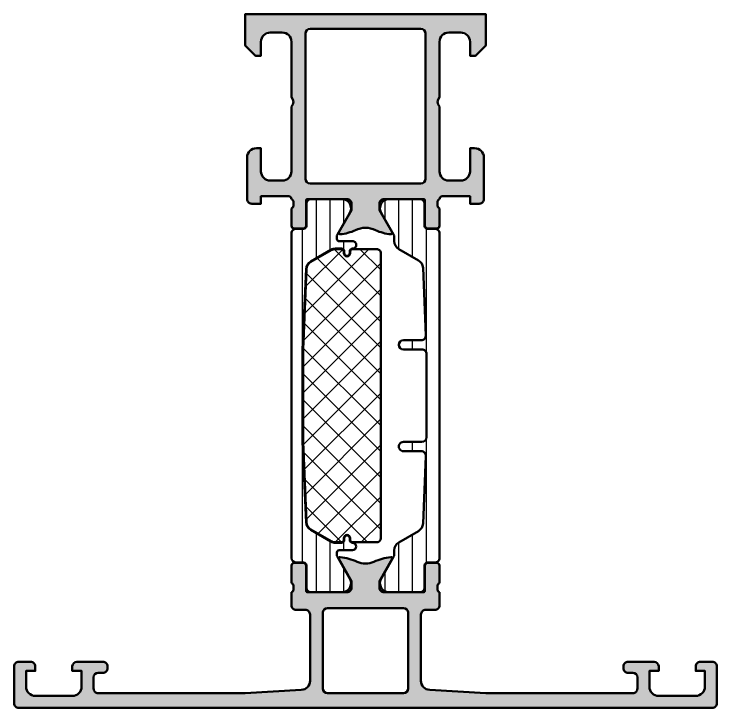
# Model space of a CAD drawing. Extents: x 0 to 76, y 0 to 75.
import ezdxf

# ---------------------------------------------------------------- set-up
doc = ezdxf.new("R2010")
doc.units = 0
for name, color, linetype, lineweight in [('0S-Alu contour', 7, 'Continuous', 50), ('0S-Alu hatch', 252, 'Continuous', 25), ('0S-Plastic contour', 254, 'Continuous', 50), ('0S-Plastic hatch', 253, 'Continuous', 25), ('0S-PT contour', 91, 'Continuous', 50), ('0S-PT hatch', 103, 'Continuous', 25)]:
    doc.layers.add(name, color=color, linetype=linetype, lineweight=lineweight)
pattern_1 = [(90, (0, 0), (-1.4859, 0), [])]

# ---------------------------------------------------------------- blocks, each defined once
blk = doc.blocks.new('345210__8147A7E9_AC9B_44C2_BC1C_DABF8EC9B8CC_')
at = {"layer": '0S-Alu hatch'}
h = blk.add_hatch(color=256, dxfattribs=at)
edge = h.paths.add_edge_path()
edge.add_line((30, 12.50000007629568), (30, 11.09999855041905))
edge.add_arc((30.49999712736822, 11.09999567778499), 0.4999971273764717, 179.9996708184944, 270.0003291812469)
edge.add_line((30.50000000000001, 10.59999855041677), (31.5, 10.59999855041678))
edge.add_ellipse((31.50000287263179, 10.10000142304857), major_axis=(-0.4999971273764574, 0), ratio=1, start_angle=179.9996708184945, end_angle=270.00032918124646, ccw=False)
edge.add_line((32, 10.09999855041452), (32, 2.944488601686312))
edge.add_ellipse((31.00000920880617, 2.944476890856522), major_axis=(-0.9999907912624031, 0), ratio=1, start_angle=93.26927582473269, end_angle=180.00067098733, ccw=False)
edge.add_line((31.05703735351563, 1.946113543512178), (25, 1.599998431207491))
edge.add_line((25, 1.599998431207491), (9.100006103515621, 1.599998431207491))
edge.add_ellipse((9.10000246417038, 2.099994791863128), major_axis=(-0.4999963606688829, 0), ratio=1, start_angle=-0.0004307015150857296, end_angle=90.00041704128063, ccw=False)
edge.add_line((8.600006103515625, 2.099998550415537), (8.600006103515625, 3.300003128053495))
edge.add_ellipse((9.100008844383236, 3.300000387185889), major_axis=(-0.5000027408751234, 0), ratio=1, start_angle=270.00031407857114, end_angle=359.99968592151924, ccw=False)
edge.add_line((9.100006103515623, 3.8000031280535), (9.600006103515623, 3.800003128053498))
edge.add_arc((9.600018985091808, 4.299990246477315), 0.499987118589755, 269.9985238420721, 360.0014761578453)
edge.add_line((10.10000610351562, 4.300003128052779), (10.10000610351562, 4.500000076295689))
edge.add_arc((9.600019903500321, 4.500013876280388), 0.4999862002057441, 359.9984185945515, 450.0015814054075)
edge.add_line((9.600006103515623, 5.000000076295687), (6.799987792968751, 5.000000076295687))
edge.add_arc((6.800036528742742, 4.499951340521695), 0.5000487381489366, 90.00558416400716, 179.994415836045)
edge.add_line((6.29998779296875, 4.50000007629523), (6.29998779296875, 4.000000076295687))
edge.add_line((6.29998779296875, 4.000000076295687), (7.29998779296875, 4.000000076295687))
edge.add_line((7.29998779296875, 4.000000076295687), (7.29998779296875, 2.3000031280535))
edge.add_ellipse((6.30003499594625, 2.299955806847202), major_axis=(-0.9999527981422, 0), ratio=1, start_angle=89.9990439519089, end_angle=180.0027114333474, ccw=False)
edge.add_line((6.300018310546875, 1.30000300884421), (2.299987792968749, 1.300003008844209))
edge.add_ellipse((2.300031018292246, 2.300046234162561), major_axis=(-1.000043226252525, 0), ratio=1, start_angle=0.0024696910613783984, end_angle=89.99752347844549, ccw=False)
edge.add_line((1.299987792968749, 2.30000312805366), (1.299987792968749, 4.000000076295687))
edge.add_line((1.299987792968749, 4.000000076295687), (2.29998779296875, 4.000000076295687))
edge.add_line((2.29998779296875, 4.000000076295687), (2.29998779296875, 4.500000076295687))
edge.add_arc((1.800038565483558, 4.50005084664291), 0.499949230063081, 359.9941815559002, 450.0023212804757)
edge.add_line((1.800018310546874, 5.000000076295687), (0.5000000000000006, 5.000000076295687))
edge.add_arc((0.4999963606433638, 4.500003715652323), 0.4999963606566093, 89.99958295741364, 180.0004170428646)
edge.add_line((-4e-16, 4.500000076293258), (0, 0.49999998688872))
edge.add_arc((0.4999963568351889, 0.4999963568350889), 0.4999963568483662, 179.9995840229394, 270.0004174789774)
edge.add_line((0.5, -4.7e-15), (75.5, -4.7e-15))
edge.add_arc((75.50000364316477, 0.499996356835127), 0.4999963568484031, 269.9995825210269, 360.0004159770605)
edge.add_line((76, 0.4999999868933366), (76, 4.500000076295663))
edge.add_arc((75.50000363935659, 4.500003715652288), 0.4999963606566512, 359.9995829571354, 450.0004170425845)
edge.add_line((75.49999999999997, 5.000000076295694), (74.19998168945312, 5.000000076295687))
edge.add_arc((74.19996143451645, 4.500050846642905), 0.4999492300630931, 89.99767871952562, 180.0058184440372)
edge.add_line((73.70001220703125, 4.500000076295834), (73.70001220703125, 4.000000076295687))
edge.add_line((73.70001220703125, 4.000000076295687), (74.70001220703125, 4.000000076295687))
edge.add_line((74.70001220703125, 4.000000076295687), (74.70001220703125, 2.300003128053498))
edge.add_ellipse((73.69996898170776, 2.300046234162553), major_axis=(-1.000043226252522, 0), ratio=1, start_angle=90.00247652155429, end_angle=179.9975303089387, ccw=False)
edge.add_line((73.70001220703125, 1.300003008844204), (69.69998168945314, 1.300003008844209))
edge.add_ellipse((69.69996500405372, 2.299955806847193), major_axis=(-0.9999527981421916, 0), ratio=1, start_angle=-0.0027114333473718943, end_angle=90.00095604809331, ccw=False)
edge.add_line((68.70001220703122, 2.300003128052781), (68.70001220703125, 4.000000076295687))
edge.add_line((68.70001220703125, 4.000000076295687), (69.70001220703125, 4.000000076295687))
edge.add_line((69.70001220703125, 4.000000076295687), (69.70001220703125, 4.500000076295709))
edge.add_arc((69.19996347125728, 4.499951340521722), 0.5000487381489161, 0.0055841639549441, 89.99441583599327)
edge.add_line((69.20001220703126, 5.000000076295694), (66.39999389648439, 5.000000076295687))
edge.add_arc((66.39998009649968, 4.500013876280404), 0.4999862002057308, 89.99841859459075, 180.0015814054484)
edge.add_line((65.89999389648439, 4.500000076295348), (65.89999389648439, 4.300003128053507))
edge.add_arc((66.39998101490822, 4.299990246477317), 0.4999871185897585, 179.9985238419079, 270.0014761579276)
edge.add_line((66.3999938964844, 3.800003128053498), (66.89999389648439, 3.800003128053499))
edge.add_ellipse((66.89999115561675, 3.300000387185856), major_axis=(-0.500002740875156, 0), ratio=1, start_angle=180.0003140784808, end_angle=269.9996859214254, ccw=False)
edge.add_line((67.3999938964844, 3.300003128052679), (67.39999389648438, 2.099998550416779))
edge.add_ellipse((66.89999753582958, 2.099994791863172), major_axis=(-0.4999963606689177, 0), ratio=1, start_angle=89.99958295871988, end_angle=180.0004307015151, ccw=False)
edge.add_line((66.89999389648436, 1.5999984312075), (50.99999999999999, 1.599998431207491))
edge.add_line((50.99999999999999, 1.599998431207491), (44.94296264648437, 1.946113543512178))
edge.add_ellipse((44.99999079119382, 2.944476890856515), major_axis=(-0.9999907912623947, 0), ratio=1, start_angle=-0.0006709873298973434, end_angle=86.73072417526862, ccw=False)
edge.add_line((43.99999999999999, 2.944488601686818), (43.99999999999999, 10.09999855041677))
edge.add_ellipse((44.49999712736819, 10.10000142304857), major_axis=(-0.4999971273764557, 0), ratio=1, start_angle=-90.00032918124731, end_angle=0.0003291815056059022, ccw=False)
edge.add_line((44.49999999999999, 10.59999855041677), (45.50000000000001, 10.59999855041678))
edge.add_arc((45.50000287263179, 11.09999567778499), 0.4999971273764699, 269.9996708187551, 360.0003291815056)
edge.add_line((46, 11.09999855041905), (46, 12.50000007629568))
edge.add_ellipse((46.07886702231734, 12.76754332170747), major_axis=(-0.278925429774116, 0), ratio=1, start_angle=-1.162479164280228, end_angle=73.57541436804752, ccw=False)
edge.add_line((45.799999, 12.77320207629567), (45.799999, 13.2267960762957))
edge.add_ellipse((46.07886709564316, 13.23245673577276), major_axis=(-0.2789255417371363, 0), ratio=1, start_angle=-73.57540544464717, end_angle=1.1628700728862214, ccw=False)
edge.add_line((46, 13.50000007629569), (45.99999999999999, 15.38001107630418))
edge.add_arc((45.69999999999998, 15.38001107630418), 0.3000000000000078, 0, 90.00000000000136)
edge.add_line((45.69999999999997, 15.68001107630419), (44.72002568095721, 15.6800110763042))
edge.add_arc((44.72002568095722, 15.38001107630422), 0.2999999999999829, 90.00000000000136, 180)
edge.add_line((44.42002568095723, 15.38001107630422), (44.42002568095722, 12.70000007629598))
edge.add_ellipse((44.22002568095723, 12.70000007629599), major_axis=(-0.2000000000000028, 0), ratio=1, start_angle=89.99989641482188, end_angle=180, ccw=False)
edge.add_line((44.22002531937674, 12.50000007629631), (40, 12.50000770569022))
edge.add_ellipse((39.99998711774635, 12.9999948232982), major_axis=(-0.4999871177739414, 0), ratio=1, start_angle=-0.0006019649143240713, end_angle=90.00147623556478, ccw=False)
edge.add_line((39.5, 13.00000007629772), (39.49999999999999, 13.7000046539324))
edge.add_line((39.49999999999999, 13.7000046539324), (40.88824462890625, 16.10452278137381))
edge.add_arc((40.76437072396898, 16.1624174512464), 0.1367352811971501, 334.9501291752118, 464.923895239854)
edge.add_arc((41.17719722655283, 11.25224716714956), 5.062159851934813, 95.07776887142957, 116.493635340422)
edge.add_ellipse((37.99996948242188, 18.00148008916736), major_axis=(-2.401482695631289, 0), ratio=1, start_angle=67.50003339265271, end_angle=112.4999666073478, ccw=False)
edge.add_arc((34.87680812344688, 11.44351936642001), 4.866995550967314, 63.07151871783821, 85.35657133341455)
edge.add_arc((35.23270904886424, 16.16483679695999), 0.1351848956070203, 73.62843311576465, 206.497542469176)
edge.add_line((35.11172485351563, 16.10452278137381), (36.49996948242188, 13.70000465393242))
edge.add_line((36.49996948242188, 13.70000465393242), (36.49996948242189, 13.00000007629569))
edge.add_ellipse((35.99999254573819, 12.99998464208019), major_axis=(-0.4999769369219204, 0), ratio=1, start_angle=89.9973570167167, end_angle=180.0017687124012, ccw=False)
edge.add_line((35.99996948242188, 12.50000770569021), (31.77997468062326, 12.50000007629631))
edge.add_ellipse((31.77997431904279, 12.70000007629599), major_axis=(-0.2000000000000064, 0), ratio=1, start_angle=0, end_angle=90.000103585175, ccw=False)
edge.add_line((31.57997431904278, 12.70000007629599), (31.57997431904278, 15.38001107630422))
edge.add_arc((31.2799743190428, 15.38001107630422), 0.2999999999999829, 0, 90.00000000000205)
edge.add_line((31.27997431904278, 15.6800110763042), (30.30000000000001, 15.6800110763042))
edge.add_arc((30.30000000000002, 15.38001107630419), 0.3000000000000078, 90.00000000000067, 180)
edge.add_line((30.00000000000001, 15.38001107630419), (30, 13.50000007629568))
edge.add_ellipse((29.92113290435684, 13.23245673577276), major_axis=(-0.2789255417371311, 0), ratio=1, start_angle=178.8371299271126, end_angle=253.5754054446462, ccw=False)
edge.add_line((30.20000099999999, 13.22679607629569), (30.20000099999998, 12.77320207629566))
edge.add_ellipse((29.92113297768265, 12.76754332170745), major_axis=(-0.2789254297741067, 0), ratio=1, start_angle=106.42458563195461, end_angle=181.1624791642818, ccw=False)
edge = h.paths.add_edge_path()
edge.add_line((33.4000129699707, 2.100006060602023), (33.4000129699707, 10.29999549865896))
edge.add_ellipse((33.9000129699707, 10.29999549865896), major_axis=(-0.5, 0), ratio=1, start_angle=270, end_angle=360, ccw=False)
edge.add_line((33.9000129699707, 10.79999549865896), (42.0999870300293, 10.79999549865896))
edge.add_ellipse((42.0999870300293, 10.29999549865896), major_axis=(-0.5, 0), ratio=1, start_angle=180, end_angle=270, ccw=False)
edge.add_line((42.5999870300293, 10.29999549865896), (42.5999870300293, 2.100006060602025))
edge.add_ellipse((42.0999870300293, 2.100006060602023), major_axis=(-0.5000000000000014, 0), ratio=1, start_angle=90, end_angle=180, ccw=False)
edge.add_line((42.0999870300293, 1.600006060602022), (33.9000129699707, 1.600006060602023))
edge.add_ellipse((33.9000129699707, 2.100006060602023), major_axis=(-0.5, 0), ratio=1, start_angle=0, end_angle=90, ccw=False)
at = {"layer": '0S-Alu contour', "color": 7}
for points in [[(35.11172485351563, 16.10452278137381), (36.49996948242188, 13.70000465393242), (36.49996948242189, 13.00000007629569)], [(39.5, 13.00000007629772), (39.49999999999999, 13.7000046539324), (40.88824462890625, 16.10452278137381)], [(30.00000000000001, 15.38001107630419), (30, 13.50000007629568)], [(31.27997431904278, 15.6800110763042), (30.30000000000001, 15.6800110763042)], [(31.57997431904278, 12.70000007629599), (31.57997431904278, 15.38001107630422)], [(44.42002568095723, 15.38001107630422), (44.42002568095722, 12.70000007629598)], [(45.69999999999997, 15.68001107630419), (44.72002568095721, 15.6800110763042)], [(46, 13.50000007629569), (45.99999999999999, 15.38001107630418)], [(30.20000099999999, 13.22679607629569), (30.20000099999998, 12.77320207629566)], [(45.799999, 12.77320207629567), (45.799999, 13.2267960762957)], [(30, 12.50000007629568), (30, 11.09999855041905)], [(35.99996948242188, 12.50000770569021), (31.77997468062326, 12.50000007629631)], [(44.22002531937674, 12.50000007629631), (40, 12.50000770569022)], [(46, 11.09999855041905), (46, 12.50000007629568)], [(33.9000129699707, 10.79999549865896), (42.0999870300293, 10.79999549865896)], [(30.50000000000001, 10.59999855041677), (31.5, 10.59999855041678)], [(32, 10.09999855041452), (32, 2.944488601686312)], [(33.4000129699707, 2.100006060602023), (33.4000129699707, 10.29999549865896)], [(42.5999870300293, 10.29999549865896), (42.5999870300293, 2.100006060602025)], [(43.99999999999999, 2.944488601686818), (43.99999999999999, 10.09999855041677)], [(44.49999999999999, 10.59999855041677), (45.50000000000001, 10.59999855041678)], [(1.800018310546874, 5.000000076295687), (0.5000000000000006, 5.000000076295687)], [(9.600006103515623, 5.000000076295687), (6.799987792968751, 5.000000076295687)], [(69.20001220703126, 5.000000076295694), (66.39999389648439, 5.000000076295687)], [(75.49999999999997, 5.000000076295694), (74.19998168945312, 5.000000076295687)], [(-4e-16, 4.500000076293258), (0, 0.49999998688872)], [(1.299987792968749, 2.30000312805366), (1.299987792968749, 4.000000076295687), (2.29998779296875, 4.000000076295687), (2.29998779296875, 4.500000076295687)], [(6.29998779296875, 4.50000007629523), (6.29998779296875, 4.000000076295687), (7.29998779296875, 4.000000076295687), (7.29998779296875, 2.3000031280535)], [(10.10000610351562, 4.300003128052779), (10.10000610351562, 4.500000076295689)], [(65.89999389648439, 4.500000076295348), (65.89999389648439, 4.300003128053507)], [(68.70001220703122, 2.300003128052781), (68.70001220703125, 4.000000076295687), (69.70001220703125, 4.000000076295687), (69.70001220703125, 4.500000076295709)], [(73.70001220703125, 4.500000076295834), (73.70001220703125, 4.000000076295687), (74.70001220703125, 4.000000076295687), (74.70001220703125, 2.300003128053498)], [(76, 0.4999999868933366), (76, 4.500000076295663)], [(8.600006103515625, 2.099998550415537), (8.600006103515625, 3.300003128053495)], [(9.100006103515623, 3.8000031280535), (9.600006103515623, 3.800003128053498)], [(66.3999938964844, 3.800003128053498), (66.89999389648439, 3.800003128053499)], [(67.3999938964844, 3.300003128052679), (67.39999389648438, 2.099998550416779)], [(31.05703735351563, 1.946113543512178), (25, 1.599998431207491), (9.100006103515621, 1.599998431207491)], [(42.0999870300293, 1.600006060602022), (33.9000129699707, 1.600006060602023)], [(66.89999389648436, 1.5999984312075), (50.99999999999999, 1.599998431207491), (44.94296264648437, 1.946113543512178)], [(6.300018310546875, 1.30000300884421), (2.299987792968749, 1.300003008844209)], [(73.70001220703125, 1.300003008844204), (69.69998168945314, 1.300003008844209)], [(0.5, -4.7e-15), (75.5, -4.7e-15)]]:
    blk.add_lwpolyline(points, dxfattribs=at)
for centre, radius, start, end in [((35.23270904886424, 16.16483679695999), 0.1351848956070203, 73.62843311576465, 206.497542469176), ((34.87680812344688, 11.44351936642001), 4.866995550967314, 63.07151871783821, 85.35657133341455), ((41.17719722655283, 11.25224716714956), 5.062159851934813, 95.07776887142957, 116.493635340422), ((40.76437072396898, 16.1624174512464), 0.1367352811971501, 334.9501291752118, 104.923895239854), ((30.30000000000002, 15.38001107630419), 0.3000000000000078, 90.00000000000067, 180), ((31.2799743190428, 15.38001107630422), 0.2999999999999829, 0, 90.00000000000205), ((44.72002568095722, 15.38001107630422), 0.2999999999999829, 90.00000000000136, 180), ((45.69999999999998, 15.38001107630418), 0.3000000000000078, 0, 90.00000000000136), ((30.49999712736822, 11.09999567778499), 0.4999971273764717, 179.9996708184944, 270.0003291812469), ((45.50000287263179, 11.09999567778499), 0.4999971273764699, 269.9996708187551, 0.0003291815055843), ((0.4999963606433638, 4.500003715652323), 0.4999963606566093, 89.99958295741364, 180.0004170428646), ((1.800038565483558, 4.50005084664291), 0.499949230063081, 359.9941815559002, 90.00232128047573), ((6.800036528742742, 4.499951340521695), 0.5000487381489366, 90.00558416400716, 179.994415836045), ((9.600019903500321, 4.500013876280388), 0.4999862002057441, 359.9984185945515, 90.00158140540746), ((66.39998009649968, 4.500013876280404), 0.4999862002057308, 89.99841859459075, 180.0015814054484), ((69.19996347125728, 4.499951340521722), 0.5000487381489161, 0.0055841639549441, 89.99441583599327), ((74.19996143451645, 4.500050846642905), 0.4999492300630931, 89.99767871952562, 180.0058184440372), ((75.50000363935659, 4.500003715652288), 0.4999963606566512, 359.9995829571354, 90.00041704258453), ((9.600018985091808, 4.299990246477315), 0.499987118589755, 269.9985238420721, 0.0014761578452432), ((66.39998101490822, 4.299990246477317), 0.4999871185897585, 179.9985238419079, 270.0014761579276), ((0.4999963568351889, 0.4999963568350889), 0.4999963568483662, 179.9995840229394, 270.0004174789774), ((75.50000364316477, 0.499996356835127), 0.4999963568484031, 269.9995825210269, 0.0004159770605283)]:
    blk.add_arc(centre, radius, start, end, dxfattribs=at)
at = {"layer": '0S-Alu contour', "color": 7, "extrusion": (0, 0, -1)}
for centre, radius, start, end in [((-37.99996948242188, 18.00148008916736), 2.401482695631289, 247.5000333926522, 292.4999666073474), ((-29.92113290435684, 13.23245673577276), 0.2789255417371311, 106.4245945553538, 181.1628700728874), ((-35.99999254573819, 12.99998464208019), 0.4999769369219204, 179.9982312875988, 270.0026429832834), ((-39.99998711774635, 12.9999948232982), 0.4999871177739414, 269.9985237644352, 0.0006019649143335), ((-46.07886709564316, 13.23245673577276), 0.2789255417371363, 358.8371299271138, 73.57540544464722), ((-29.92113297768265, 12.76754332170745), 0.2789254297741067, 178.8375208357182, 253.5754143680454), ((-31.77997431904279, 12.70000007629599), 0.2000000000000064, 269.999896414825, 0), ((-44.22002568095723, 12.70000007629599), 0.2000000000000028, 180, 270.0001035851781), ((-46.07886702231734, 12.76754332170747), 0.278925429774116, 286.4245856319525, 1.162479164280167), ((-33.9000129699707, 10.29999549865896), 0.5, 0, 90), ((-42.0999870300293, 10.29999549865896), 0.5, 90, 180), ((-31.50000287263179, 10.10000142304857), 0.4999971273764574, 89.99967081875351, 180.0003291815056), ((-44.49999712736819, 10.10000142304857), 0.4999971273764557, 359.9996708184944, 90.0003291812473), ((-9.100008844383236, 3.300000387185889), 0.5000027408751234, 0.0003140784807261, 89.99968592142883), ((-66.89999115561675, 3.300000387185856), 0.500002740875156, 90.0003140785746, 179.9996859215192), ((-2.300031018292246, 2.300046234162561), 1.000043226252525, 270.0024765215546, 359.9975303089386), ((-6.30003499594625, 2.299955806847202), 0.9999527981422001, 179.9972885666526, 270.0009560480911), ((-31.00000920880617, 2.944476890856522), 0.9999907912624031, 179.99932901267, 266.7307241752673), ((-44.99999079119382, 2.944476890856515), 0.9999907912623947, 273.2692758247314, 0.0006709873299503), ((-69.69996500405372, 2.299955806847193), 0.9999527981421916, 269.9990439519067, 0.0027114333473759), ((-73.69996898170776, 2.300046234162553), 1.000043226252522, 180.0024696910613, 269.9975234784457), ((-9.10000246417038, 2.099994791863128), 0.4999963606688829, 269.9995829587194, 0.0004307015150678), ((-33.9000129699707, 2.100006060602023), 0.5, 270, 0), ((-42.0999870300293, 2.100006060602023), 0.5000000000000014, 180, 270), ((-66.89999753582958, 2.099994791863172), 0.4999963606689177, 179.9995692984849, 270.0004170412801)]:
    blk.add_arc(centre, radius, start, end, dxfattribs=at)
blk = doc.blocks.new('345280__1F7B74A9_3135_4DF6_A1DB_9E36B9C7EFF0_')
at = {"layer": '0S-Alu hatch'}
h = blk.add_hatch(color=256, dxfattribs=at)
edge = h.paths.add_edge_path()
edge.add_line((29.00006103515625, 73.00044250488283), (27.70001220703125, 73.00044250488281))
edge.add_arc((27.7000986063068, 72.00035610491898), 1.000086403695928, 90.00494988615966, 179.9946129800153)
edge.add_line((26.70001220703125, 72.00045013427822), (26.70001220703125, 70.49999237060545))
edge.add_line((26.70001220703125, 70.49999237060545), (26.10003662109376, 70.49999237060545))
edge.add_line((26.10003662109376, 70.49999237060545), (25.00006103515625, 71.59996795654297))
edge.add_line((25.00006103515625, 71.59996795654297), (25.00006103515625, 75))
edge.add_line((25.00006103515625, 75), (51, 75))
edge.add_line((51, 75), (51, 71.59996795654297))
edge.add_line((51, 71.59996795654297), (49.9000244140625, 70.49999237060545))
edge.add_line((49.9000244140625, 70.49999237060545), (49.300048828125, 70.49999237060545))
edge.add_line((49.300048828125, 70.49999237060545), (49.300048828125, 72.00045013427734))
edge.add_arc((48.29996242884945, 72.00035610491898), 1.000086403695926, 0.0053870198493499, 89.99505011384058)
edge.add_line((48.300048828125, 73.00044250488281), (47, 73.00044250488281))
edge.add_arc((47.00005480868823, 72.00038769658362), 1.000054809801105, 90.00314013440826, 179.997296995918)
edge.add_line((46, 72.00043487549024), (46, 66))
edge.add_arc((46.52483934031836, 65.5), 0.7248836686985115, 136.388423263687, 223.6115767363131)
edge.add_line((46, 65), (46, 58))
edge.add_arc((47.00005879772897, 58.00005879772897), 1.000058799457456, 180.003368663758, 269.9966313363592)
edge.add_line((47.00000000000001, 57.00000000000001), (48.300048828125, 57))
edge.add_arc((48.29996135755606, 58.00008747056894), 1.000087474394158, 270.0050112560818, 359.9949887438899)
edge.add_line((49.300048828125, 57.9999999999995), (49.300048828125, 60.5))
edge.add_line((49.300048828125, 60.5), (49.800048828125, 60.5))
edge.add_ellipse((49.79996135755605, 59.49991252943106), major_axis=(-1.000087474394158, 0), ratio=1, start_angle=180.0050112561101, end_angle=269.99498874391816, ccw=False)
edge.add_line((50.800048828125, 59.50000000000049), (50.79998779296875, 55))
edge.add_ellipse((50.30001853358941, 54.99997688836301), major_axis=(-0.4999692599135219, 0), ratio=1, start_angle=89.99647716776678, end_angle=180.0026485613532, ccw=False)
edge.add_line((50.29998779296875, 54.50000762939453), (49.29998779296875, 54.5))
edge.add_line((49.29998779296875, 54.5), (49.29998779296875, 55.29999542236328))
edge.add_line((49.29998779296875, 55.29999542236328), (46.30011295577086, 55.29999542236328))
edge.add_arc((46.30011295577086, 54.99980740966795), 0.300188012695326, 90, 180)
edge.add_arc((46.07876138961858, 54.73228681767484), 0.2788950563274157, 106.4198764194915, 181.1645893740969)
edge.add_line((45.79992394307555, 54.72661840967647), (45.79992394307555, 54.27302440967648))
edge.add_arc((46.07879203871871, 54.26736375019942), 0.2789255417371496, 178.8371299271138, 253.5754054446451)
edge.add_line((45.99992494307555, 53.99982040967648), (45.99992494307555, 52.11980940966797))
edge.add_ellipse((45.69992494307554, 52.11980940966798), major_axis=(-0.3000000000000043, 0), ratio=1, start_angle=90, end_angle=180, ccw=False)
edge.add_line((45.69992494307554, 51.81980940966798), (44.71995062403276, 51.81980940966797))
edge.add_ellipse((44.71995062403276, 52.11980940966798), major_axis=(-0.3000000000000114, 0), ratio=1, start_angle=0, end_angle=90, ccw=False)
edge.add_line((44.41995062403275, 52.11980940966798), (44.41995062403276, 54.87999219708178))
edge.add_arc((44.29995062403276, 54.87999219708178), 0.1200000000000001, 0, 90.00009934834206)
edge.add_line((44.29995041595808, 54.99999219708159), (40.0000305175781, 54.99998474121094))
edge.add_arc((40.00000745426179, 54.50000780482098), 0.49997693692189, 89.997357016715, 180.0017687124012)
edge.add_line((39.50003051757813, 54.49999237060548), (39.50003051757813, 53.79998779296875))
edge.add_line((39.50003051757813, 53.79998779296875), (40.87864262004544, 51.41215374551816))
edge.add_ellipse((40.75826499008443, 51.34265391670561), major_axis=(-0.1390000000000036, 0), ratio=1, start_angle=85.80524143472189, end_angle=209.9999185203833, ccw=False)
edge.add_ellipse((41.08865350781182, 55.8473312690112), major_axis=(-4.655777016969176, 0), ratio=1, start_angle=64.42903826375073, end_angle=85.80524143472189, ccw=False)
edge.add_arc((38.00001525878906, 49.39245261149504), 2.499999999999979, 64.42903826375048, 115.5709617362494)
edge.add_ellipse((34.9113770097663, 55.84733126901118), major_axis=(-4.655777016969162, 0), ratio=1, start_angle=94.19475856527811, end_angle=115.57096173624959, ccw=False)
edge.add_ellipse((35.24176552749369, 51.34265391670561), major_axis=(-0.139000000000003, 0), ratio=1, start_angle=-29.999918520383176, end_angle=94.194758565281, ccw=False)
edge.add_line((35.12138789753268, 51.41215374551816), (36.5, 53.79998779296876))
edge.add_line((36.5, 53.79998779296876), (36.5, 54.49999237060548))
edge.add_arc((36.00001288225367, 54.49999762360296), 0.4999871177739239, 359.9993980350857, 450.0014762355664)
edge.add_line((36, 54.99998474121093), (31.70001896037482, 54.99998474121094))
edge.add_arc((31.70001896037482, 54.87998474121093), 0.120000000000001, 89.99999999999831, 180)
edge.add_line((31.58001896037482, 54.87998474121093), (31.58001896037483, 52.11980921147739))
edge.add_ellipse((31.28001896037483, 52.1198092114774), major_axis=(-0.3000000000000007, 0), ratio=1, start_angle=89.99999999999937, end_angle=180, ccw=False)
edge.add_line((31.28001896037482, 51.8198092114774), (30.30004464133203, 51.8198092114774))
edge.add_ellipse((30.30004464133203, 52.11980921147739), major_axis=(-0.2999999999999971, 0), ratio=1, start_angle=0, end_angle=90.00000000000068, ccw=False)
edge.add_line((30.00004464133203, 52.1198092114774), (30.00004464133204, 53.99982021148591))
edge.add_arc((29.92117754568887, 54.26736355200884), 0.2789255417371477, 286.4245945553553, 361.1628700728881)
edge.add_line((30.20004564133204, 54.27302421148591), (30.20004564133204, 54.72661821148591))
edge.add_arc((29.92120819478893, 54.73228661948429), 0.2788950563274875, 358.8354106259031, 433.5801235805073)
edge.add_arc((29.69985643044616, 54.99980727042904), 0.3001882108858376, 1.12296390393e-05, 90.03590778213963)
edge.add_line((29.69966829979739, 55.29999542236329), (26.7000732421875, 55.29999542236328))
edge.add_line((26.7000732421875, 55.29999542236328), (26.7000732421875, 54.5))
edge.add_line((26.7000732421875, 54.5), (25.7000732421875, 54.50000762939453))
edge.add_ellipse((25.70004250156685, 54.99997688836302), major_axis=(-0.4999692599135351, 0), ratio=1, start_angle=-0.0026485613531122, end_angle=90.00352283223208, ccw=False)
edge.add_line((25.2000732421875, 55.00000000000004), (25.20001220703125, 59.5))
edge.add_ellipse((26.2000996776002, 59.49991252943106), major_axis=(-1.000087474394161, 0), ratio=1, start_angle=270.005011256082, end_angle=359.99498874388985, ccw=False)
edge.add_line((26.20001220703125, 60.5), (26.70001220703125, 60.5))
edge.add_line((26.70001220703125, 60.5), (26.70001220703125, 58))
edge.add_arc((27.7000996776002, 58.00008747056894), 1.000087474394158, 180.0050112561101, 269.9949887439178)
edge.add_line((27.70001220703124, 57), (29.00006103515626, 57))
edge.add_arc((29.00000223742728, 58.00005879772896), 1.000058799457456, 270.0033686636416, 359.996631336242)
edge.add_line((30.00006103515625, 57.99999999999796), (30.00006103515625, 65))
edge.add_arc((29.47522169483789, 65.5), 0.724883668698509, 316.3884232636866, 403.6115767363133)
edge.add_line((30.00006103515625, 66), (30.00006103515625, 72.00043487548828))
edge.add_arc((29.00000622646801, 72.00038769658362), 1.000054809801103, 0.0027030040819815, 89.99685986559176)
edge = h.paths.add_edge_path()
edge.add_line((44.00001525878906, 73.39999389648438), (32.00004577636719, 73.39999389648438))
edge.add_arc((32.0000485172348, 72.89999115561676), 0.5000027408751199, 90.00031407857134, 179.9996859215192)
edge.add_line((31.5000457763672, 72.89999389648356), (31.50004577636719, 57.19999694824219))
edge.add_arc((32.0000485172348, 57.19999968910979), 0.5000027408751163, 180.0003140784807, 269.9996859214294)
edge.add_line((32.00004577636719, 56.69999694824219), (44.00001525878906, 56.69999694824219))
edge.add_arc((44.00001251792146, 57.19999968910979), 0.5000027408751163, 270.0003140785698, 359.9996859215192)
edge.add_line((44.50001525878906, 57.19999694824297), (44.50001525878906, 72.89999389648438))
edge.add_arc((44.00001251792145, 72.89999115561677), 0.5000027408751181, 0.0003140784807261, 89.99968592142947)
at = {"layer": '0S-Alu contour', "color": 7}
for points in [[(26.70001220703125, 72.00045013427822), (26.70001220703125, 70.49999237060545), (26.10003662109376, 70.49999237060545), (25.00006103515625, 71.59996795654297), (25.00006103515625, 75), (51, 75), (51, 71.59996795654297), (49.9000244140625, 70.49999237060545), (49.300048828125, 70.49999237060545), (49.300048828125, 72.00045013427734)], [(29.00006103515625, 73.00044250488283), (27.70001220703125, 73.00044250488281)], [(44.00001525878906, 73.39999389648438), (32.00004577636719, 73.39999389648438)], [(48.300048828125, 73.00044250488281), (47, 73.00044250488281)], [(31.5000457763672, 72.89999389648356), (31.50004577636719, 57.19999694824219)], [(44.50001525878906, 57.19999694824297), (44.50001525878906, 72.89999389648438)], [(30.00006103515625, 66), (30.00006103515625, 72.00043487548828)], [(46, 72.00043487549024), (46, 66)], [(30.00006103515625, 57.99999999999796), (30.00006103515625, 65)], [(46, 65), (46, 58)], [(26.20001220703125, 60.5), (26.70001220703125, 60.5), (26.70001220703125, 58)], [(49.300048828125, 57.9999999999995), (49.300048828125, 60.5), (49.800048828125, 60.5)], [(25.2000732421875, 55.00000000000004), (25.20001220703125, 59.5)], [(50.800048828125, 59.50000000000049), (50.79998779296875, 55)], [(27.70001220703124, 57), (29.00006103515626, 57)], [(32.00004577636719, 56.69999694824219), (44.00001525878906, 56.69999694824219)], [(47.00000000000001, 57.00000000000001), (48.300048828125, 57)], [(29.69966829979739, 55.29999542236329), (26.7000732421875, 55.29999542236328), (26.7000732421875, 54.5), (25.7000732421875, 54.50000762939453)], [(30.20004564133204, 54.27302421148591), (30.20004564133204, 54.72661821148591)], [(31.58001896037482, 54.87998474121093), (31.58001896037483, 52.11980921147739)], [(36, 54.99998474121093), (31.70001896037482, 54.99998474121094)], [(44.29995041595808, 54.99999219708159), (40.0000305175781, 54.99998474121094)], [(44.41995062403275, 52.11980940966798), (44.41995062403276, 54.87999219708178)], [(45.79992394307555, 54.72661840967647), (45.79992394307555, 54.27302440967648)], [(50.29998779296875, 54.50000762939453), (49.29998779296875, 54.5), (49.29998779296875, 55.29999542236328), (46.30011295577086, 55.29999542236328)], [(30.00004464133203, 52.1198092114774), (30.00004464133204, 53.99982021148591)], [(35.12138789753268, 51.41215374551816), (36.5, 53.79998779296876), (36.5, 54.49999237060548)], [(39.50003051757813, 54.49999237060548), (39.50003051757813, 53.79998779296875), (40.87864262004544, 51.41215374551816)], [(45.99992494307555, 53.99982040967648), (45.99992494307555, 52.11980940966797)], [(31.28001896037482, 51.8198092114774), (30.30004464133203, 51.8198092114774)], [(45.69992494307554, 51.81980940966798), (44.71995062403276, 51.81980940966797)]]:
    blk.add_lwpolyline(points, dxfattribs=at)
for centre, radius, start, end in [((27.7000986063068, 72.00035610491898), 1.000086403695928, 90.00494988615966, 179.9946129800153), ((29.00000622646801, 72.00038769658362), 1.000054809801103, 0.0027030040819815, 89.99685986559176), ((32.0000485172348, 72.89999115561676), 0.5000027408751199, 90.00031407857134, 179.9996859215192), ((44.00001251792145, 72.89999115561677), 0.5000027408751181, 0.0003140784807261, 89.99968592142947), ((47.00005480868823, 72.00038769658362), 1.000054809801105, 90.00314013440826, 179.997296995918), ((48.29996242884945, 72.00035610491898), 1.000086403695926, 0.0053870198493499, 89.99505011384058), ((29.47522169483789, 65.5), 0.724883668698509, 316.3884232636866, 43.6115767363134), ((46.52483934031836, 65.5), 0.7248836686985115, 136.388423263687, 223.6115767363131), ((27.7000996776002, 58.00008747056894), 1.000087474394158, 180.0050112561101, 269.9949887439178), ((29.00000223742728, 58.00005879772896), 1.000058799457456, 270.0033686636416, 359.996631336242), ((47.00005879772897, 58.00005879772897), 1.000058799457456, 180.003368663758, 269.9966313363592), ((48.29996135755606, 58.00008747056894), 1.000087474394158, 270.0050112560818, 359.9949887438899), ((32.0000485172348, 57.19999968910979), 0.5000027408751163, 180.0003140784807, 269.9996859214294), ((44.00001251792146, 57.19999968910979), 0.5000027408751163, 270.0003140785698, 359.9996859215192), ((29.69985643044616, 54.99980727042904), 0.3001882108858376, 1.12296390393e-05, 90.03590778213963), ((29.92120819478893, 54.73228661948429), 0.2788950563274875, 358.8354106259031, 73.58012358050725), ((31.70001896037482, 54.87998474121093), 0.120000000000001, 89.99999999999831, 180), ((36.00001288225367, 54.49999762360296), 0.4999871177739239, 359.9993980350857, 90.00147623556649), ((40.00000745426179, 54.50000780482098), 0.49997693692189, 89.997357016715, 180.0017687124012), ((44.29995062403276, 54.87999219708178), 0.1200000000000001, 0, 90.00009934834206), ((46.07876138961858, 54.73228681767484), 0.2788950563274157, 106.4198764194915, 181.1645893740969), ((46.30011295577086, 54.99980740966795), 0.300188012695326, 90, 180), ((29.92117754568887, 54.26736355200884), 0.2789255417371477, 286.4245945553553, 1.162870072888105), ((46.07879203871871, 54.26736375019942), 0.2789255417371496, 178.8371299271138, 253.5754054446451), ((38.00001525878906, 49.39245261149504), 2.499999999999979, 64.42903826375048, 115.5709617362494)]:
    blk.add_arc(centre, radius, start, end, dxfattribs=at)
at = {"layer": '0S-Alu contour', "color": 7, "extrusion": (0, 0, -1)}
for centre, radius, start, end in [((-26.2000996776002, 59.49991252943106), 1.000087474394161, 0.0050112561101264, 89.99498874391797), ((-49.79996135755605, 59.49991252943106), 1.000087474394158, 90.00501125608184, 179.9949887438899), ((-25.70004250156685, 54.99997688836302), 0.4999692599135351, 269.9964771677679, 0.0026485613531484), ((-50.30001853358941, 54.99997688836301), 0.4999692599135219, 179.9973514386468, 270.0035228322333), ((-30.30004464133203, 52.11980921147739), 0.2999999999999971, 269.9999999999993, 0), ((-31.28001896037483, 52.1198092114774), 0.3000000000000007, 180, 270.0000000000007), ((-44.71995062403276, 52.11980940966798), 0.3000000000000114, 270, 0), ((-45.69992494307554, 52.11980940966798), 0.3000000000000043, 180, 270), ((-35.24176552749369, 51.34265391670561), 0.139000000000003, 265.805241434719, 29.99991852038329), ((-34.9113770097663, 55.84733126901118), 4.655777016969162, 244.4290382637504, 265.8052414347219), ((-41.08865350781182, 55.8473312690112), 4.655777016969177, 274.1947585652781, 295.5709617362494), ((-40.75826499008443, 51.34265391670561), 0.1390000000000036, 150.0000814796167, 274.1947585652781)]:
    blk.add_arc(centre, radius, start, end, dxfattribs=at)
blk = doc.blocks.new('284013__7C52760D_355D_4753_91BE_DFF3D129E294___AED4B219_C84C_4F31_AD61_6C6DD021BB41_')
at = {"layer": '0S-Plastic hatch'}
h = blk.add_hatch(dxfattribs=at)
h.set_pattern_fill('ANSI31', color=256, scale=0.4680000000000001, angle=45, style=0)
h.set_pattern_definition(pattern_1)
edge = h.paths.add_edge_path()
edge.add_arc((30.49999999999999, 51.29000307629567), 0.4999999999999929, 89.99999999999959, 180)
edge.add_line((30, 51.2900030762958), (30, 16.20999707629556))
edge.add_arc((30.49999999999999, 16.20999707629568), 0.5, 180, 270)
edge.add_line((30.49999999999999, 15.70999707629568), (31.31033401224252, 15.70999707629568))
edge.add_ellipse((31.31033401224252, 15.40999707629567), major_axis=(-0.3000000000000043, 0), ratio=1, start_angle=180, end_angle=270, ccw=False)
edge.add_line((31.61033401224253, 15.40999707629567), (31.60999938293631, 13.00999869335937))
edge.add_arc((32.10999536037493, 13.00999605373429), 0.4999959774455815, 179.9996975182267, 270.0003024811859)
edge.add_line((32.109998, 12.51000007629568), (35.58653949809947, 12.51000007629568))
edge.add_arc((35.44422884910812, 13.49981815101853), 0.999996070924478, 278.1816080518999, 392.7270160998404)
edge.add_line((36.28548149809946, 14.04045307629568), (34.96696464514081, 16.3241915692857))
edge.add_ellipse((35.39997736187118, 16.57419154358524), major_axis=(-0.4999999999999828, 0), ratio=1, start_angle=0.001175055589214935, end_angle=29.99999659934349, ccw=False)
edge.add_line((34.89997736197635, 16.57418128929078), (34.89999999999995, 16.80000007627838))
edge.add_ellipse((35.1500000000174, 16.80000007627845), major_axis=(-0.2500000000174509, 0), ratio=1, start_angle=270.00000000001137, end_angle=360, ccw=False)
edge.add_line((35.15000000001735, 17.0500000762959), (36.59999999999995, 17.0500000762959))
edge.add_arc((36.60000000000002, 17.45000007629588), 0.3999999999999772, 269.9999999999909, 449.9999999999908)
edge.add_ellipse((36.59999999999988, 18.15000007629586), major_axis=(-0.3000000000000007, 0), ratio=1, start_angle=0, end_angle=90.00000000003939, ccw=False)
edge.add_line((36.29999999999987, 18.15000007629586), (36.29999999999982, 18.35000007629566))
edge.add_arc((35.99999999999984, 18.35000007629564), 0.2999999999999829, 0, 180)
edge.add_line((35.69999999999986, 18.35000007629564), (35.69999999999986, 18.15000007629562))
edge.add_ellipse((35.40000000000008, 18.15000007629564), major_axis=(-0.2999999999997698, 0), ratio=1, start_angle=89.99999999999869, end_angle=180, ccw=False)
edge.add_line((35.40000000000008, 17.85000007629587), (34.75025773878618, 17.85000007629586))
edge.add_ellipse((34.75025773878613, 18.85000007629568), major_axis=(-0.9999999999998223, 0), ratio=1, start_angle=59.9999999994738, end_angle=90.00000000000279, ccw=False)
edge.add_line((34.25025773877826, 17.98397467251599), (32.0753155644693, 19.23967812235176))
edge.add_ellipse((32.57531556447732, 20.10570352613158), major_axis=(-1, 0), ratio=1, start_angle=2.4798885521287275, end_angle=59.99999999946982, ccw=False)
edge.add_line((31.57625209355747, 20.0624348183442), (31.2, 28.75000007629618))
edge.add_line((31.2, 28.75000007629618), (31.2, 38.75000007629618))
edge.add_line((31.2, 38.75000007629618), (31.57625209355747, 47.43756533424611))
edge.add_ellipse((32.57531556447729, 47.3942966264587), major_axis=(-0.999999999999977, 0), ratio=1, start_angle=300.00000000054996, end_angle=357.5201114478691, ccw=False)
edge.add_line((32.075315564469, 48.26032203023832), (34.25025773877035, 49.51602548007772))
edge.add_ellipse((34.75025773877879, 48.65000007629835), major_axis=(-0.9999999999998291, 0), ratio=1, start_angle=270.000000000035, end_angle=300.0000000005641, ccw=False)
edge.add_line((34.75025773877817, 49.65000007629818), (35.39999999999786, 49.65000007629848))
edge.add_ellipse((35.39999999999801, 49.35000007629667), major_axis=(-0.3000000000018161, 0), ratio=1, start_angle=180, end_angle=270.00000000002854, ccw=False)
edge.add_line((35.69999999999982, 49.35000007629667), (35.69999999999982, 49.15000007629664))
edge.add_arc((35.99999999999982, 49.15000007629666), 0.2999999999999971, 180, 360)
edge.add_line((36.29999999999982, 49.15000007629666), (36.29999999999984, 49.35000007629664))
edge.add_ellipse((36.6000000000004, 49.35000007629663), major_axis=(-0.3000000000005585, 0), ratio=1, start_angle=270.00000000002444, end_angle=360, ccw=False)
edge.add_arc((36.60000000000002, 50.05000007629869), 0.400000000001505, 270.0000000000366, 450.0000000000366)
edge.add_line((36.59999999999976, 50.4500000763002), (35.15000000000892, 50.45000007629826))
edge.add_ellipse((35.15000000000887, 50.70000007630717), major_axis=(-0.2500000000089173, 0), ratio=1, start_angle=0, end_angle=90.00000000001302, ccw=False)
edge.add_line((34.89999999999995, 50.70000007630717), (34.89997736197635, 50.92581886329976))
edge.add_ellipse((35.3999773618712, 50.92580860900612), major_axis=(-0.4999999999999973, 0), ratio=1, start_angle=330.000003400657, end_angle=359.9988249447209, ccw=False)
edge.add_line((34.96696464514081, 51.17580858330565), (36.28548149809946, 53.45954707629568))
edge.add_arc((35.44422884910813, 54.00018200157283), 0.9999960709244591, 327.272983900159, 441.8183919481004)
edge.add_line((35.58653949809948, 54.99000007629566), (32.10999800000001, 54.99000007629566))
edge.add_arc((32.10999536037493, 54.49000409885705), 0.4999959774455833, 89.9996975188133, 180.0003024817733)
edge.add_line((31.60999938293631, 54.49000145922685), (31.61033401224253, 52.09000307629568))
edge.add_ellipse((31.31033401224252, 52.09000307629569), major_axis=(-0.3000000000000043, 0), ratio=1, start_angle=89.99999999999937, end_angle=180, ccw=False)
edge.add_line((31.31033401224252, 51.79000307629568), (30.49999999999999, 51.79000307629566))
at = {"layer": '0S-Plastic contour', "color": 7}
for points in [[(35.58653949809948, 54.99000007629566), (32.10999800000001, 54.99000007629566)], [(31.60999938293631, 54.49000145922685), (31.61033401224253, 52.09000307629568)], [(34.96696464514081, 51.17580858330565), (36.28548149809946, 53.45954707629568)], [(31.31033401224252, 51.79000307629568), (30.49999999999999, 51.79000307629566)], [(30, 51.2900030762958), (30, 16.20999707629556)], [(34.89999999999995, 50.70000007630717), (34.89997736197635, 50.92581886329976)], [(36.59999999999976, 50.4500000763002), (35.15000000000892, 50.45000007629826)], [(32.075315564469, 48.26032203023832), (34.25025773877035, 49.51602548007772)], [(34.75025773877817, 49.65000007629818), (35.39999999999786, 49.65000007629848)], [(35.69999999999982, 49.35000007629667), (35.69999999999982, 49.15000007629664)], [(36.29999999999982, 49.15000007629666), (36.29999999999984, 49.35000007629664)], [(31.57625209355747, 20.0624348183442), (31.2, 28.75000007629618), (31.2, 38.75000007629618), (31.57625209355747, 47.43756533424611)], [(34.25025773877826, 17.98397467251599), (32.0753155644693, 19.23967812235176)], [(35.69999999999986, 18.35000007629564), (35.69999999999986, 18.15000007629562)], [(36.29999999999987, 18.15000007629586), (36.29999999999982, 18.35000007629566)], [(35.40000000000008, 17.85000007629587), (34.75025773878618, 17.85000007629586)], [(34.89997736197635, 16.57418128929078), (34.89999999999995, 16.80000007627838)], [(35.15000000001735, 17.0500000762959), (36.59999999999995, 17.0500000762959)], [(36.28548149809946, 14.04045307629568), (34.96696464514081, 16.3241915692857)], [(30.49999999999999, 15.70999707629568), (31.31033401224252, 15.70999707629568)], [(31.61033401224253, 15.40999707629567), (31.60999938293631, 13.00999869335937)], [(32.109998, 12.51000007629568), (35.58653949809947, 12.51000007629568)]]:
    blk.add_lwpolyline(points, dxfattribs=at)
for centre, radius, start, end in [((32.10999536037493, 54.49000409885705), 0.4999959774455833, 89.9996975188133, 180.0003024817733), ((35.44422884910813, 54.00018200157283), 0.9999960709244591, 327.272983900159, 81.81839194810046), ((30.49999999999999, 51.29000307629567), 0.4999999999999929, 89.99999999999959, 180), ((36.60000000000002, 50.05000007629869), 0.400000000001505, 270.0000000000366, 90.00000000003662), ((35.99999999999982, 49.15000007629666), 0.2999999999999971, 180, 0), ((35.99999999999984, 18.35000007629564), 0.2999999999999829, 0, 180), ((36.60000000000002, 17.45000007629588), 0.3999999999999772, 269.9999999999909, 89.99999999999083), ((30.49999999999999, 16.20999707629568), 0.5, 180, 270), ((35.44422884910812, 13.49981815101853), 0.999996070924478, 278.1816080518999, 32.72701609984042), ((32.10999536037493, 13.00999605373429), 0.4999959774455815, 179.9996975182267, 270.0003024811859)]:
    blk.add_arc(centre, radius, start, end, dxfattribs=at)
at = {"layer": '0S-Plastic contour', "color": 7, "extrusion": (0, 0, -1)}
for centre, radius, start, end in [((-31.31033401224252, 52.09000307629569), 0.3000000000000043, 180, 270.0000000000007), ((-35.3999773618712, 50.92580860900612), 0.4999999999999973, 0.0011750552790585, 29.99999659934296), ((-35.15000000000887, 50.70000007630717), 0.2500000000089173, 269.999999999987, 0), ((-34.75025773877879, 48.65000007629835), 0.9999999999998291, 59.99999999943588, 89.99999999996498), ((-35.39999999999801, 49.35000007629667), 0.3000000000018161, 89.9999999999715, 180), ((-36.6000000000004, 49.35000007629663), 0.3000000000005585, 0, 89.99999999997557), ((-32.57531556447729, 47.3942966264587), 0.999999999999977, 2.479888552130873, 59.99999999945005), ((-32.57531556447732, 20.10570352613158), 1, 300.0000000005302, 357.5201114478713), ((-34.75025773878613, 18.85000007629568), 0.9999999999998223, 269.9999999999972, 300.0000000005263), ((-35.40000000000008, 18.15000007629564), 0.2999999999997698, 180, 270.0000000000013), ((-36.59999999999988, 18.15000007629586), 0.3000000000000007, 269.9999999999606, 0), ((-35.1500000000174, 16.80000007627845), 0.2500000000174509, 0, 89.99999999998862), ((-35.39997736187118, 16.57419154358524), 0.4999999999999828, 330.0000034006566, 359.9988249444108), ((-31.31033401224252, 15.40999707629567), 0.3000000000000043, 90, 180)]:
    blk.add_arc(centre, radius, start, end, dxfattribs=at)
blk = doc.blocks.new('284013__C81C8ABA_6F48_495E_A24B_EFDA232AEE28___DF3F2FAE_8F5A_46B1_B181_94DDF5855191_')
at = {"layer": '0S-Plastic hatch'}
h = blk.add_hatch(dxfattribs=at)
h.set_pattern_fill('ANSI31', color=256, scale=0.4680000000000001, angle=45, style=0)
h.set_pattern_definition(pattern_1)
edge = h.paths.add_edge_path()
edge.add_ellipse((45.49999999615461, 51.29072346173106), major_axis=(-0.4992796145717802, 0), ratio=1, start_angle=179.9996930176151, end_angle=270.0003069820234, ccw=False)
edge.add_line((45.99927961071922, 51.29072078666724), (45.99927979381496, 16.20927954901984))
edge.add_ellipse((45.49999999615564, 16.20927687395501), major_axis=(-0.499279797666493, 0), ratio=1, start_angle=89.99969301797182, end_angle=180.000306982385, ccw=False)
edge.add_line((45.4999973210908, 15.70999707629568), (44.68966598775748, 15.70999707629568))
edge.add_arc((44.68966598775746, 15.4099970762957), 0.29999999999999, 89.99999999999729, 180)
edge.add_line((44.38966598775747, 15.4099970762957), (44.39000061706369, 13.00999869335938))
edge.add_ellipse((43.89000463962506, 13.00999605373432), major_axis=(-0.4999959774455975, 0), ratio=1, start_angle=89.99969751881491, end_angle=180.0003024817733, ccw=False)
edge.add_line((43.890002, 12.51000007629569), (40.41346050190052, 12.51000007629568))
edge.add_ellipse((40.55577115089189, 13.49981815101853), major_axis=(-0.9999960709244717, 0), ratio=1, start_angle=-32.72701609984051, end_angle=81.8183919480997, ccw=False)
edge.add_line((39.71451850190055, 14.04045307629568), (41.03303535485919, 16.3241915692857))
edge.add_arc((40.60002263804893, 16.5741915436073), 0.5000000000828694, 330.0000034030436, 359.9988249419295)
edge.add_line((41.10002263802665, 16.57418128929119), (41.09999999998257, 17.03149553389406))
edge.add_ellipse((42.0999999999826, 17.03149553389404), major_axis=(-1.000000000000021, 0), ratio=1, start_angle=300.0000000005291, end_angle=360, ccw=False)
edge.add_line((41.59999999997459, 17.89752093767388), (43.71955525890213, 19.12124673700409))
edge.add_arc((43.21955525889413, 19.98727214078392), 0.999999999999998, 300.000000000529, 357.5201114478695)
edge.add_line((44.21861872981398, 19.94400343299651), (44.53409912970055, 27.22836572240247))
edge.add_arc((44.03456739424066, 27.25000007629622), 0.4999999999999681, 357.5201114478645, 449.9999999999935)
edge.add_line((44.03456739424071, 27.75000007629619), (42.09999999999993, 27.75000007629619))
edge.add_ellipse((42.09999999999999, 28.25000007629619), major_axis=(-0.5, 0), ratio=1, start_angle=-90.00000000000728, end_angle=89.99999999999272, ccw=False)
edge.add_line((42.10000000000007, 28.75000007629619), (44.09999999999999, 28.75000007629619))
edge.add_arc((44.09999999999999, 29.25000007629617), 0.4999999999999929, 270, 360)
edge.add_line((44.59999999999999, 29.25000007629617), (44.59999999999999, 38.25000007629618))
edge.add_arc((44.10000000000005, 38.25000007629621), 0.4999999999999787, 0, 90.00000000000733)
edge.add_line((44.09999999999999, 38.75000007629619), (42.0987463171488, 38.75000007629618))
edge.add_ellipse((42.09874631714877, 39.25000007629619), major_axis=(-0.5000000000000071, 0), ratio=1, start_angle=-89.9999999999975, end_angle=90.00000000000239, ccw=False)
edge.add_line((42.09874631714876, 39.7500000762962), (44.03456739424071, 39.75000007629619))
edge.add_arc((44.03456739424069, 40.2500000762962), 0.500000000000026, 270.0000000000025, 362.479888552136)
edge.add_line((44.53409912970064, 40.27163443018996), (44.21861872981397, 47.55599671959399))
edge.add_arc((43.21955525889412, 47.51272801180654), 1.000000000000015, 2.479888552132931, 59.99999999943122)
edge.add_line((43.71955525890273, 48.37875341558603), (41.59999999997459, 49.60247921491853))
edge.add_ellipse((42.0999999999826, 50.46850461869839), major_axis=(-1.000000000000033, 0), ratio=1, start_angle=0, end_angle=59.99999999947181, ccw=False)
edge.add_line((41.09999999998256, 50.46850461869839), (41.10002263802366, 50.92581886329974))
edge.add_arc((40.60002263801354, 50.92580860897946), 0.5000000001183037, 0.0011750586909032, 29.99999659538769)
edge.add_line((41.03303535486364, 51.17580858330826), (39.71451850190053, 53.45954707629569))
edge.add_ellipse((40.55577115089183, 54.00018200157287), major_axis=(-0.9999960709244572, 0), ratio=1, start_angle=-81.81839194810237, end_angle=32.72701609984381, ccw=False)
edge.add_line((40.41346050190052, 54.99000007629572), (43.89000199999999, 54.99000007629568))
edge.add_ellipse((43.89000463962506, 54.49000409885706), major_axis=(-0.4999959774455833, 0), ratio=1, start_angle=179.9996975182268, end_angle=270.0003024811858, ccw=False)
edge.add_line((44.39000061706368, 54.49000145922687), (44.38966598775747, 52.09000307629569))
edge.add_arc((44.68966598775753, 52.09000307629573), 0.3000000000000398, 180, 269.9999999999878)
edge.add_line((44.68966598775747, 51.79000307629568), (45.49999732109079, 51.79000307629568))
at = {"layer": '0S-Plastic contour', "color": 7}
for points in [[(40.41346050190052, 54.99000007629572), (43.89000199999999, 54.99000007629568)], [(44.39000061706368, 54.49000145922687), (44.38966598775747, 52.09000307629569)], [(41.03303535486364, 51.17580858330826), (39.71451850190053, 53.45954707629569)], [(44.68966598775747, 51.79000307629568), (45.49999732109079, 51.79000307629568)], [(41.09999999998256, 50.46850461869839), (41.10002263802366, 50.92581886329974)], [(45.99927961071922, 51.29072078666724), (45.99927979381496, 16.20927954901984)], [(43.71955525890273, 48.37875341558603), (41.59999999997459, 49.60247921491853)], [(44.53409912970064, 40.27163443018996), (44.21861872981397, 47.55599671959399)], [(42.09874631714876, 39.7500000762962), (44.03456739424071, 39.75000007629619)], [(44.09999999999999, 38.75000007629619), (42.0987463171488, 38.75000007629618)], [(44.59999999999999, 29.25000007629617), (44.59999999999999, 38.25000007629618)], [(42.10000000000007, 28.75000007629619), (44.09999999999999, 28.75000007629619)], [(44.03456739424071, 27.75000007629619), (42.09999999999993, 27.75000007629619)], [(44.21861872981398, 19.94400343299651), (44.53409912970055, 27.22836572240247)], [(41.59999999997459, 17.89752093767388), (43.71955525890213, 19.12124673700409)], [(41.10002263802665, 16.57418128929119), (41.09999999998257, 17.03149553389406)], [(39.71451850190055, 14.04045307629568), (41.03303535485919, 16.3241915692857)], [(44.38966598775747, 15.4099970762957), (44.39000061706369, 13.00999869335938)], [(45.4999973210908, 15.70999707629568), (44.68966598775748, 15.70999707629568)], [(43.890002, 12.51000007629569), (40.41346050190052, 12.51000007629568)]]:
    blk.add_lwpolyline(points, dxfattribs=at)
at = {"layer": '0S-Plastic contour', "color": 7, "extrusion": (0, 0, -1)}
for centre, radius, start, end in [((-40.55577115089183, 54.00018200157287), 0.9999960709244572, 327.2729839001562, 81.81839194810253), ((-43.89000463962506, 54.49000409885706), 0.4999959774455833, 89.99969751881414, 180.0003024817733), ((-45.49999999615461, 51.29072346173106), 0.4992796145717803, 89.9996930179766, 180.0003069823849), ((-42.0999999999826, 50.46850461869839), 1.000000000000033, 300.0000000005282, 0), ((-42.09874631714877, 39.25000007629619), 0.5000000000000071, 269.9999999999976, 89.99999999999756), ((-42.09999999999999, 28.25000007629619), 0.5, 270.0000000000073, 90.00000000000733), ((-42.0999999999826, 17.03149553389404), 1.000000000000021, 0, 59.99999999947092), ((-45.49999999615564, 16.20927687395501), 0.499279797666493, 179.999693017615, 270.0003069820282), ((-40.55577115089189, 13.49981815101853), 0.9999960709244717, 278.1816080519003, 32.72701609984054), ((-43.89000463962506, 13.00999605373432), 0.4999959774455975, 179.9996975182267, 270.0003024811851)]:
    blk.add_arc(centre, radius, start, end, dxfattribs=at)
at = {"layer": '0S-Plastic contour', "color": 7}
for centre, radius, start, end in [((44.68966598775753, 52.09000307629573), 0.3000000000000398, 180, 269.9999999999878), ((40.60002263801354, 50.92580860897946), 0.5000000001183037, 0.0011750586909032, 29.99999659538769), ((43.21955525889412, 47.51272801180654), 1.000000000000015, 2.479888552132931, 59.99999999943122), ((44.03456739424069, 40.2500000762962), 0.500000000000026, 270.0000000000025, 2.479888552136018), ((44.10000000000005, 38.25000007629621), 0.4999999999999787, 0, 90.00000000000733), ((44.09999999999999, 29.25000007629617), 0.4999999999999929, 270, 0), ((44.03456739424066, 27.25000007629622), 0.4999999999999681, 357.5201114478645, 89.99999999999349), ((43.21955525889413, 19.98727214078392), 0.999999999999998, 300.000000000529, 357.5201114478695), ((40.60002263804893, 16.5741915436073), 0.5000000000828694, 330.0000034030436, 359.9988249419295), ((44.68966598775746, 15.4099970762957), 0.29999999999999, 89.99999999999729, 180)]:
    blk.add_arc(centre, radius, start, end, dxfattribs=at)
blk = doc.blocks.new('381900__4C23D0BF_23C8_4F74_8A5F_70F349C78D5B_')
at = {"layer": '0S-PT hatch'}
h = blk.add_hatch(dxfattribs=at)
h.set_pattern_fill('ANSI37', color=256, scale=0.625, angle=90, style=0)
h.set_pattern_definition([(135, (0, 0), (-1.403165018917055, -1.403165018917055), []), (225, (0, 0), (1.403165018917055, -1.403165018917055), [])])
edge = h.paths.add_edge_path()
edge.add_ellipse((39.19999999999992, 49.15000007629722), major_axis=(-0.4500000000000029, 0), ratio=1, start_angle=180, end_angle=270.0000000001104, ccw=False)
edge.add_line((39.64999999999992, 49.15000007629722), (39.64999999999991, 18.35000007629617))
edge.add_ellipse((39.19999999999996, 18.35000007629613), major_axis=(-0.4499999999999531, 0), ratio=1, start_angle=90.00000000010948, end_angle=180, ccw=False)
edge.add_line((39.20000000000082, 17.90000007629618), (36.5999999999999, 17.90000007629563))
edge.add_ellipse((36.59999999999991, 18.15000007629566), major_axis=(-0.2500000000000284, 0), ratio=1, start_angle=0, end_angle=89.9999999999983, ccw=False)
edge.add_line((36.34999999999988, 18.15000007629566), (36.34999999999983, 18.35000007629566))
edge.add_arc((35.99999999999985, 18.35000007629565), 0.3499999999999801, 0, 180)
edge.add_line((35.64999999999987, 18.35000007629565), (35.64999999999986, 18.15000007629562))
edge.add_ellipse((35.39999999999985, 18.15000007629563), major_axis=(-0.2500000000000071, 0), ratio=1, start_angle=90, end_angle=180, ccw=False)
edge.add_line((35.39999999999985, 17.90000007629562), (34.75025773878618, 17.90000007629561))
edge.add_ellipse((34.75025773878618, 18.85000007629544), major_axis=(-0.9499999999998217, 0), ratio=1, start_angle=59.999999999470674, end_angle=90, ccw=False)
edge.add_line((34.27525773877866, 18.02727594270476), (32.10031556446971, 19.28297939254074))
edge.add_ellipse((32.57531556447722, 20.10570352613148), major_axis=(-0.949999999999885, 0), ratio=1, start_angle=2.4798885521308875, end_angle=59.99999999947238, ccw=False)
edge.add_line((31.62620526710349, 20.06459825373345), (31.24999999999997, 28.75108230076114))
edge.add_line((31.24999999999997, 28.75108230076114), (31.24999999999992, 38.74891785183339))
edge.add_line((31.24999999999992, 38.74891785183339), (31.62620526710343, 47.43540189885663))
edge.add_ellipse((32.57531556447728, 47.39429662645869), major_axis=(-0.9499999999999889, 0), ratio=1, start_angle=300.0000000005567, end_angle=357.520111447875, ccw=False)
edge.add_line((32.10031556446929, 48.21702076004928), (34.27525773877866, 49.47272420988754))
edge.add_ellipse((34.75025773878626, 48.65000007629642), major_axis=(-0.9500000000002595, 0), ratio=1, start_angle=269.99999999999056, end_angle=300.00000000052006, ccw=False)
edge.add_line((34.75025773878641, 49.60000007629667), (35.39999999999985, 49.60000007629666))
edge.add_ellipse((35.39999999999985, 49.35000007629668), major_axis=(-0.2499999999999858, 0), ratio=1, start_angle=180, end_angle=270, ccw=False)
edge.add_line((35.64999999999983, 49.35000007629668), (35.64999999999983, 49.15000007629664))
edge.add_arc((35.99999999999983, 49.15000007629664), 0.3500000000000014, 180, 360)
edge.add_line((36.34999999999983, 49.15000007629664), (36.34999999999986, 49.35000007629663))
edge.add_ellipse((36.5999999999999, 49.35000007629664), major_axis=(-0.2500000000000497, 0), ratio=1, start_angle=270.00000000002444, end_angle=360, ccw=False)
edge.add_line((36.5999999999998, 49.60000007629669), (39.19999999999905, 49.60000007629723))
at = {"layer": '0S-PT contour', "color": 7}
for points in [[(32.10031556446929, 48.21702076004928), (34.27525773877866, 49.47272420988754)], [(34.75025773878641, 49.60000007629667), (35.39999999999985, 49.60000007629666)], [(36.5999999999998, 49.60000007629669), (39.19999999999905, 49.60000007629723)], [(35.64999999999983, 49.35000007629668), (35.64999999999983, 49.15000007629664)], [(36.34999999999983, 49.15000007629664), (36.34999999999986, 49.35000007629663)], [(39.64999999999992, 49.15000007629722), (39.64999999999991, 18.35000007629617)], [(31.62620526710349, 20.06459825373345), (31.24999999999997, 28.75108230076114), (31.24999999999992, 38.74891785183339), (31.62620526710343, 47.43540189885663)], [(34.27525773877866, 18.02727594270476), (32.10031556446971, 19.28297939254074)], [(35.64999999999987, 18.35000007629565), (35.64999999999986, 18.15000007629562)], [(36.34999999999988, 18.15000007629566), (36.34999999999983, 18.35000007629566)], [(35.39999999999985, 17.90000007629562), (34.75025773878618, 17.90000007629561)], [(39.20000000000082, 17.90000007629618), (36.5999999999999, 17.90000007629563)]]:
    blk.add_lwpolyline(points, dxfattribs=at)
at = {"layer": '0S-PT contour', "color": 7, "extrusion": (0, 0, -1)}
for centre, radius, start, end in [((-34.75025773878626, 48.65000007629642), 0.9500000000002595, 59.99999999947996, 90.00000000000944), ((-35.39999999999985, 49.35000007629668), 0.2499999999999858, 90, 180), ((-36.5999999999999, 49.35000007629664), 0.2500000000000497, 0, 89.99999999997557), ((-39.19999999999992, 49.15000007629722), 0.4500000000000029, 89.99999999988962, 180), ((-32.57531556447728, 47.39429662645869), 0.9499999999999889, 2.479888552124992, 59.99999999944327), ((-32.57531556447722, 20.10570352613148), 0.949999999999885, 300.0000000005276, 357.5201114478691), ((-39.19999999999996, 18.35000007629613), 0.4499999999999531, 180, 269.9999999998905), ((-34.75025773878618, 18.85000007629544), 0.9499999999998217, 270, 300.0000000005293), ((-35.39999999999985, 18.15000007629563), 0.2500000000000071, 180, 270), ((-36.59999999999991, 18.15000007629566), 0.2500000000000284, 270.0000000000017, 0)]:
    blk.add_arc(centre, radius, start, end, dxfattribs=at)
at = {"layer": '0S-PT contour', "color": 7}
for centre, radius, start, end in [((35.99999999999983, 49.15000007629664), 0.3500000000000014, 180, 0), ((35.99999999999985, 18.35000007629565), 0.3499999999999801, 0, 180)]:
    blk.add_arc(centre, radius, start, end, dxfattribs=at)
blk = doc.blocks.new('381900__0A8D80F3_9AE1_49FA_9C33_53E01943380C_')
at = {"layer": '0S-Alu contour', "color": 7}
for name in ['345280__1F7B74A9_3135_4DF6_A1DB_9E36B9C7EFF0_', '345210__8147A7E9_AC9B_44C2_BC1C_DABF8EC9B8CC_']:
    blk.add_blockref(name, (0, 0), dxfattribs=at)
at = {"layer": '0S-Plastic contour', "color": 7}
for name in ['284013__7C52760D_355D_4753_91BE_DFF3D129E294___AED4B219_C84C_4F31_AD61_6C6DD021BB41_', '284013__C81C8ABA_6F48_495E_A24B_EFDA232AEE28___DF3F2FAE_8F5A_46B1_B181_94DDF5855191_']:
    blk.add_blockref(name, (0, 0), dxfattribs=at)
at = {"layer": '0S-PT contour', "color": 7}
blk.add_blockref('381900__4C23D0BF_23C8_4F74_8A5F_70F349C78D5B_', (0, 0), dxfattribs=at)

msp = doc.modelspace()

# ---------------------------------------------------------------- block references
at = {"layer": '0S-Alu contour', "color": 7}
msp.add_blockref('381900__0A8D80F3_9AE1_49FA_9C33_53E01943380C_', (0, 0), dxfattribs=at)

doc.saveas('drawing.dxf')
